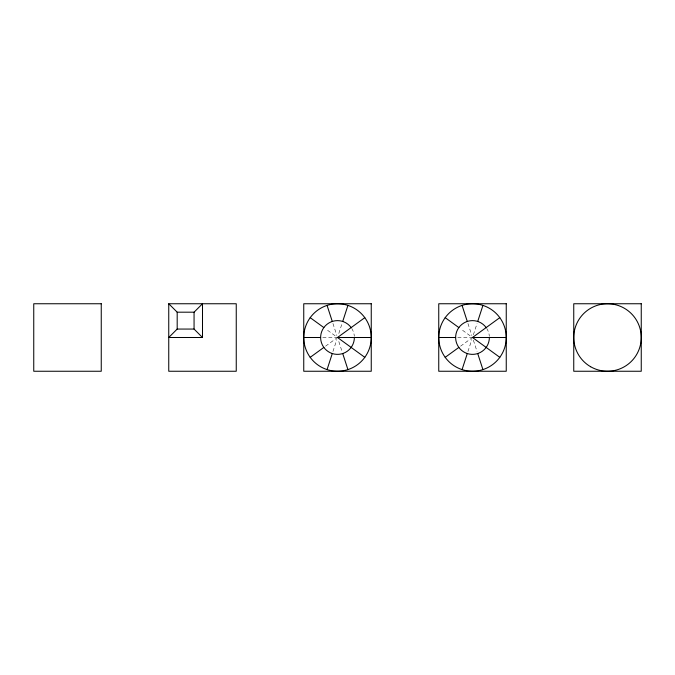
<?xml version="1.0" encoding="UTF-8"?>
<svg xmlns="http://www.w3.org/2000/svg" width="675" height="675" viewBox="0 0 675 675"><rect width="100%" height="100%" fill="white"/><g stroke="black" fill="none" stroke-linecap="round" stroke-linejoin="round"><path stroke-width="0.51" stroke-dasharray="3.38 2.53" d="M332.935 351.54L336.85 339.508M338.808 333.484L342.065 323.46M467.935 351.54L471.85 339.508M473.369 334.825L477.065 323.46M325.552 346.182L336.935 337.913M460.553 346.182L471.935 337.913M322.734 337.5L337.5 337.5L325.552 328.818M457.734 337.5L472.5 337.5L460.553 328.818M467.935 323.46L471.85 335.492M473.369 340.175L477.065 351.54M332.935 323.46L336.85 335.492M338.808 341.516L342.065 351.54M486.7 328.379A16.875 16.875 0 0 1 489.333 336.293M351.7 328.379A16.875 16.875 0 0 1 354.333 336.293"/><path stroke-width="1.01" d="M327.071 369.596L332.286 353.548A16.875 16.875 0 0 0 354.375 337.5M342.714 321.452L347.929 305.404M462.071 369.596L467.286 353.548A16.875 16.875 0 0 0 489.375 337.5M477.714 321.452L482.929 305.404M202.5 337.5L194.062 329.062L177.188 329.062L168.75 337.5L202.5 337.5L202.5 303.75L194.062 312.188L177.188 312.188L168.75 303.75L236.25 303.75L236.25 371.25L168.75 371.25L168.75 303.75M310.196 357.337L323.848 347.423M364.804 357.337L337.5 337.5L364.804 317.663M445.196 357.337L458.848 347.423M499.804 357.337L472.5 337.5L499.804 317.663M303.75 337.5L320.625 337.5M337.5 337.5L371.25 337.5A33.75 33.75 0 0 0 320.625 308.273A33.75 33.75 0 0 0 320.625 366.727A33.75 33.75 0 0 0 371.25 337.5M438.75 337.5L455.625 337.5M472.5 337.5L506.25 337.5A33.75 33.75 0 0 0 455.625 308.273A33.75 33.75 0 0 0 455.625 366.727A33.75 33.75 0 0 0 506.25 337.5M445.196 317.663L458.848 327.577M310.196 317.663L323.848 327.577M462.071 305.404L467.286 321.452M477.714 353.548L482.929 369.596M327.071 305.404L332.286 321.452M342.714 353.548L347.929 369.596M194.062 312.188L194.062 329.062M177.188 312.188L177.188 329.062M467.362 353.573A16.875 16.875 0 0 1 458.755 327.712A16.875 16.875 0 0 1 486.008 327.383M332.362 353.573A16.875 16.875 0 0 1 323.755 327.712A16.875 16.875 0 0 1 351.008 327.383M101.25 303.75L33.75 303.75L33.75 371.25L101.25 371.25L101.25 303.75M371.25 303.75L303.75 303.75L303.75 371.25L371.25 371.25L371.25 303.75M506.25 303.75L438.75 303.75L438.75 371.25L506.25 371.25L506.25 303.75M641.25 303.75L573.75 303.75L573.75 371.25L641.25 371.25L641.25 303.75M590.625 366.727A33.75 33.75 0 0 0 641.25 337.5A33.75 33.75 0 0 0 590.625 308.273A33.75 33.75 0 0 0 590.625 366.727"/></g></svg>
